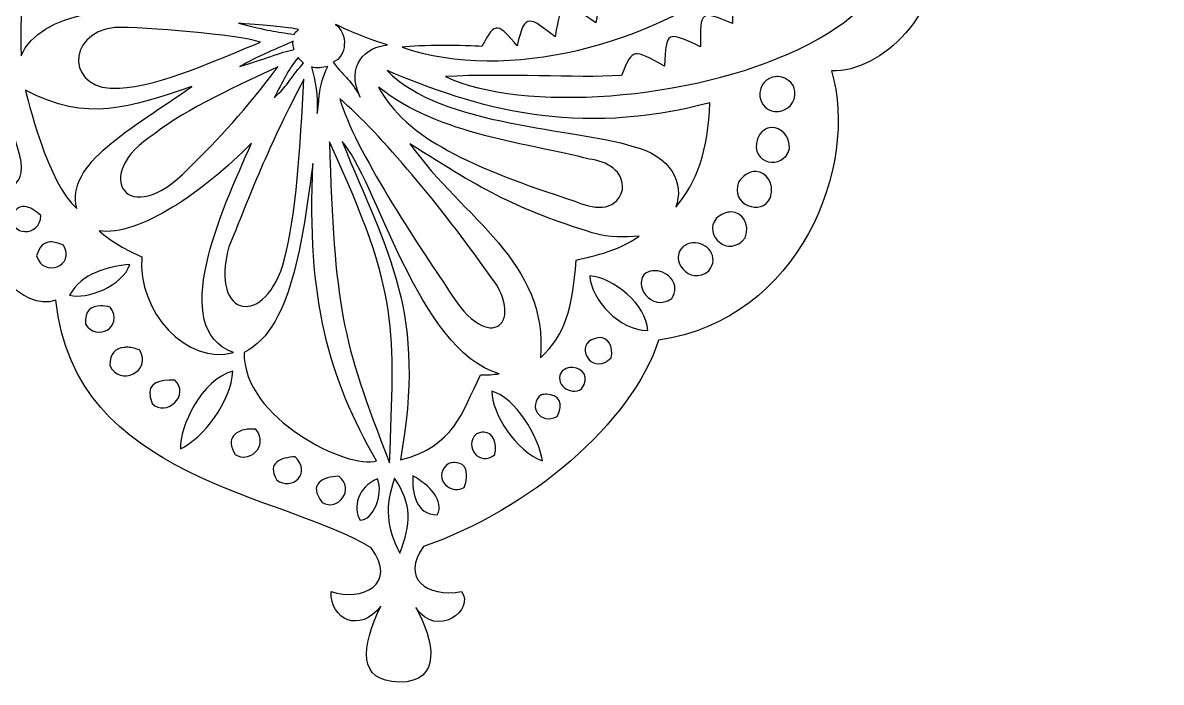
# Model space of a CAD drawing. Header units: centimetres. Extents: x -9.2 to 5.4, y -1.6 to 5.4.
# Drawn here: x -1.679 to 3.049, y -1.592 to 1.145 of the extents above; entities that cross this region are included whole.
import ezdxf

# ---------------------------------------------------------------- set-up
doc = ezdxf.new("R2010")
doc.units = ezdxf.units.CM
doc.header["$MEASUREMENT"] = 0
doc.layers.add('Layer 1', color=7, linetype='Continuous')

msp = doc.modelspace()

# ---------------------------------------------------------------- linework, layer by layer
at = {"layer": 'Layer 1', "color": 30}
for points, knots in [([(-4.03735, 5.39947), (-4.30353, 5.39112), (-4.72335, 5.25012), (-4.54089, 4.9596), (-4.54089, 4.9596), (-5.67549, 5.02394), (-8.25363, 5.09812), (-8.56421, 3.62759), (-8.56421, 3.62759), (-8.6116, 2.92349), (-7.96926, 2.45696), (-7.2446, 2.66434), (-7.2446, 2.66434), (-7.57389, 1.867), (-6.67671, 1.05839), (-5.85058, 1.48777), (-5.85058, 1.48777), (-5.88851, 1.19295), (-5.62571, 0.94093), (-5.41898, 0.94703), (-5.41898, 0.94703), (-5.53361, 0.55261), (-5.28845, -0.08446), (-4.70047, -0.17084), (-4.70047, -0.17084), (-4.58965, -0.51265), (-4.16383, -0.87693), (-3.72482, -1.0266), (-3.72482, -1.0266), (-3.62879, -1.15918), (-3.7369, -1.24006), (-3.88191, -1.21429), (-3.88191, -1.21429), (-3.94084, -1.28712), (-3.77956, -1.41422), (-3.69257, -1.27961), (-3.69257, -1.27961), (-3.76767, -1.42011), (-3.80417, -1.58921), (-3.62312, -1.59049), (-3.62312, -1.59049), (-3.44936, -1.58537), (-3.46358, -1.44772), (-3.54705, -1.27464), (-3.54705, -1.27464), (-3.45917, -1.38791), (-3.33736, -1.33164), (-3.34034, -1.21429), (-3.34034, -1.21429), (-3.46691, -1.25705), (-3.62156, -1.18518), (-3.50653, -1.03239), (-3.50653, -1.03239), (-3.1448, -0.80904), (-2.2717, -0.75021), (-2.19767, -0.00464), (-2.19767, -0.00464), (-2.05517, -0.05379), (-1.88725, 0.15598), (-1.92399, 0.3203), (-1.92399, 0.3203), (-1.90352, 0.34316), (-1.88599, 0.36943), (-1.87025, 0.39802), (-1.87025, 0.39802), (-1.8543, 0.36878), (-1.83572, 0.34195), (-1.81485, 0.31864), (-1.81485, 0.31864), (-1.8516, 0.15433), (-1.68368, -0.05545), (-1.54118, -0.0063), (-1.54118, -0.0063), (-1.46714, -0.75186), (-0.59405, -0.81069), (-0.23231, -1.03404), (-0.23231, -1.03404), (-0.11729, -1.18683), (-0.27194, -1.2587), (-0.39851, -1.21594), (-0.39851, -1.21594), (-0.40149, -1.33329), (-0.27968, -1.38957), (-0.1918, -1.2763), (-0.1918, -1.2763), (-0.27527, -1.44937), (-0.28949, -1.58703), (-0.11573, -1.59214), (-0.11573, -1.59214), (0.06532, -1.59087), (0.02882, -1.42177), (-0.04628, -1.28126), (-0.04628, -1.28126), (0.04071, -1.41588), (0.20199, -1.28878), (0.14306, -1.21594), (0.14306, -1.21594), (-0.00194, -1.24171), (-0.11007, -1.16083), (-0.01403, -1.02825), (-0.01403, -1.02825), (0.42498, -0.87858), (0.85081, -0.5143), (0.96162, -0.17249), (0.96162, -0.17249), (1.5496, -0.08611), (1.79476, 0.55096), (1.68013, 0.94537), (1.68013, 0.94537), (1.88686, 0.93928), (2.14966, 1.19129), (2.11173, 1.48612), (2.11173, 1.48612), (2.93787, 1.05673), (3.83504, 1.86535), (3.50575, 2.66269), (3.50575, 2.66269), (4.23042, 2.45531), (4.87275, 2.92184), (4.82536, 3.62593), (4.82536, 3.62593), (4.51478, 5.09647), (1.93664, 5.02228), (0.80204, 4.95795), (0.80204, 4.95795), (0.99667, 5.26784), (0.50569, 5.4077), (0.24724, 5.39782), (0.24724, 5.39782), (-0.57676, 5.36799), (-1.2281, 4.88204), (-1.70737, 4.25267), (-1.70737, 4.25267), (-1.68794, 4.14874), (-1.70208, 4.03802), (-1.80245, 4.01041), (-1.80245, 4.01041), (-1.81518, 4.02717), (-1.82019, 4.04233), (-1.80824, 4.05754), (-1.80824, 4.05754), (-1.77783, 4.07428), (-1.78941, 4.10661), (-1.82643, 4.06332), (-1.82643, 4.06332), (-1.83653, 4.06904), (-1.85181, 4.07099), (-1.86695, 4.06746), (-1.86695, 4.06746), (-1.88372, 4.07283), (-1.90116, 4.07135), (-1.91242, 4.06498), (-1.91242, 4.06498), (-1.94944, 4.10827), (-1.96102, 4.07593), (-1.93061, 4.05919), (-1.93061, 4.05919), (-1.91866, 4.04399), (-1.92367, 4.02883), (-1.9364, 4.01206), (-1.9364, 4.01206), (-2.03677, 4.03967), (-2.05091, 4.15039), (-2.03148, 4.25432), (-2.03148, 4.25432), (-2.51075, 4.8837), (-3.16209, 5.36965), (-3.98609, 5.39947), (-3.98609, 5.39947), (-4.00224, 5.40009), (-4.01961, 5.40003), (-4.03735, 5.39947)], [0, 0, 0, 0, 0.0227273, 0.0227273, 0.0227273, 0.0227273, 0.0454545, 0.0454545, 0.0454545, 0.0454545, 0.0681818, 0.0681818, 0.0681818, 0.0681818, 0.0909091, 0.0909091, 0.0909091, 0.0909091, 0.1136364, 0.1136364, 0.1136364, 0.1136364, 0.1363636, 0.1363636, 0.1363636, 0.1363636, 0.1590909, 0.1590909, 0.1590909, 0.1590909, 0.1818182, 0.1818182, 0.1818182, 0.1818182, 0.2045455, 0.2045455, 0.2045455, 0.2045455, 0.2272727, 0.2272727, 0.2272727, 0.2272727, 0.25, 0.25, 0.25, 0.25, 0.2727273, 0.2727273, 0.2727273, 0.2727273, 0.2954545, 0.2954545, 0.2954545, 0.2954545, 0.3181818, 0.3181818, 0.3181818, 0.3181818, 0.3409091, 0.3409091, 0.3409091, 0.3409091, 0.3636364, 0.3636364, 0.3636364, 0.3636364, 0.3863636, 0.3863636, 0.3863636, 0.3863636, 0.4090909, 0.4090909, 0.4090909, 0.4090909, 0.4318182, 0.4318182, 0.4318182, 0.4318182, 0.4545455, 0.4545455, 0.4545455, 0.4545455, 0.4772727, 0.4772727, 0.4772727, 0.4772727, 0.5, 0.5, 0.5, 0.5, 0.5227273, 0.5227273, 0.5227273, 0.5227273, 0.5454545, 0.5454545, 0.5454545, 0.5454545, 0.5681818, 0.5681818, 0.5681818, 0.5681818, 0.5909091, 0.5909091, 0.5909091, 0.5909091, 0.6136364, 0.6136364, 0.6136364, 0.6136364, 0.6363636, 0.6363636, 0.6363636, 0.6363636, 0.6590909, 0.6590909, 0.6590909, 0.6590909, 0.6818182, 0.6818182, 0.6818182, 0.6818182, 0.7045455, 0.7045455, 0.7045455, 0.7045455, 0.7272727, 0.7272727, 0.7272727, 0.7272727, 0.75, 0.75, 0.75, 0.75, 0.7727273, 0.7727273, 0.7727273, 0.7727273, 0.7954545, 0.7954545, 0.7954545, 0.7954545, 0.8181818, 0.8181818, 0.8181818, 0.8181818, 0.8409091, 0.8409091, 0.8409091, 0.8409091, 0.8636364, 0.8636364, 0.8636364, 0.8636364, 0.8863636, 0.8863636, 0.8863636, 0.8863636, 0.9090909, 0.9090909, 0.9090909, 0.9090909, 0.9318182, 0.9318182, 0.9318182, 0.9318182, 0.9545455, 0.9545455, 0.9545455, 0.9545455, 1, 1, 1, 1]), ([(2.84016, 3.16705), (4.35157, 2.40979), (2.53917, 0.68045), (1.84136, 1.98469), (1.84136, 1.98469), (1.94479, 1.93636), (2.03216, 1.90959), (2.12826, 1.9111), (2.12826, 1.9111), (2.14827, 1.86996), (2.1663, 1.80211), (2.18036, 1.80114), (2.18036, 1.80114), (2.2382, 1.90278), (2.23972, 1.90284), (2.30603, 1.79287), (2.30603, 1.79287), (2.34465, 1.91039), (2.34116, 1.90993), (2.43088, 1.81106), (2.43088, 1.81106), (2.47743, 1.93578), (2.47796, 1.94074), (2.57971, 1.8309), (2.57971, 1.8309), (2.62107, 1.98361), (2.6183, 1.98434), (2.72937, 1.87059), (2.72937, 1.87059), (2.74654, 2.03359), (2.74059, 2.03154), (2.8815, 1.93591), (2.8815, 1.93591), (2.84812, 2.10165), (2.84257, 2.10136), (2.99643, 2.02934), (2.99643, 2.02934), (2.93215, 2.18354), (2.93173, 2.17683), (3.0758, 2.12608), (3.0758, 2.12608), (2.97807, 2.26989), (2.98439, 2.27007), (3.1403, 2.24266), (3.1403, 2.24266), (3.00131, 2.36536), (2.99952, 2.36511), (3.18081, 2.33278), (3.18081, 2.33278), (3.0204, 2.43737), (3.0197, 2.43626), (3.20644, 2.475), (3.20644, 2.475), (3.03286, 2.53342), (3.03073, 2.54934), (3.21471, 2.58496), (3.21471, 2.58496), (3.02999, 2.62381), (3.01646, 2.63177), (3.1742, 2.70485), (3.1742, 2.70485), (3.05021, 2.73273), (3.03268, 2.74817), (3.11632, 2.84707), (3.11632, 2.84707), (3.11369, 2.86153), (3.05976, 2.86106), (3.03281, 2.87931), (3.03281, 2.87931), (2.96076, 3.01289), (2.90958, 3.07393), (2.84016, 3.16705)], [0, 0, 0, 0, 0.0526316, 0.0526316, 0.0526316, 0.0526316, 0.1052632, 0.1052632, 0.1052632, 0.1052632, 0.1578947, 0.1578947, 0.1578947, 0.1578947, 0.2105263, 0.2105263, 0.2105263, 0.2105263, 0.2631579, 0.2631579, 0.2631579, 0.2631579, 0.3157895, 0.3157895, 0.3157895, 0.3157895, 0.3684211, 0.3684211, 0.3684211, 0.3684211, 0.4210526, 0.4210526, 0.4210526, 0.4210526, 0.4736842, 0.4736842, 0.4736842, 0.4736842, 0.5263158, 0.5263158, 0.5263158, 0.5263158, 0.5789474, 0.5789474, 0.5789474, 0.5789474, 0.6315789, 0.6315789, 0.6315789, 0.6315789, 0.6842105, 0.6842105, 0.6842105, 0.6842105, 0.7368421, 0.7368421, 0.7368421, 0.7368421, 0.7894737, 0.7894737, 0.7894737, 0.7894737, 0.8421053, 0.8421053, 0.8421053, 0.8421053, 0.8947368, 0.8947368, 0.8947368, 0.8947368, 1, 1, 1, 1]), ([(0.63833, 2.38901), (1.07883, 2.38341), (1.35933, 2.01346), (0.99552, 1.56632), (0.99552, 1.56632), (0.57692, 1.20807), (0.06175, 1.04354), (-0.45473, 1.3315), (-0.45473, 1.3315), (-0.2485, 1.30193), (-0.22786, 1.30496), (-0.04214, 1.37698), (-0.04214, 1.37698), (-0.01114, 1.32039), (0.01698, 1.29792), (0.04881, 1.2637), (0.04881, 1.2637), (0.11611, 1.40083), (0.08496, 1.41567), (0.20756, 1.30504), (0.20756, 1.30504), (0.27778, 1.43145), (0.19878, 1.46197), (0.36879, 1.38524), (0.36879, 1.38524), (0.3396, 1.51881), (0.34481, 1.51776), (0.45477, 1.45222), (0.45477, 1.45222), (0.42147, 1.56431), (0.43842, 1.58685), (0.54986, 1.5473), (0.54986, 1.5473), (0.5151, 1.68036), (0.5704, 1.65497), (0.68132, 1.63246), (0.68132, 1.63246), (0.57721, 1.75736), (0.65446, 1.70849), (0.77806, 1.71349), (0.77806, 1.71349), (0.64696, 1.78901), (0.70622, 1.77906), (0.81858, 1.78047), (0.81858, 1.78047), (0.70998, 1.87722), (0.77919, 1.84685), (0.89217, 1.84496), (0.89217, 1.84496), (0.79896, 1.90805), (0.76956, 1.90405), (0.90291, 1.95327), (0.90291, 1.95327), (0.76798, 2.02547), (0.80461, 1.99086), (0.93102, 2.06572), (0.93102, 2.06572), (0.73959, 2.11745), (0.78359, 2.06315), (0.90126, 2.17403), (0.90126, 2.17403), (0.73781, 2.18086), (0.73834, 2.14339), (0.83842, 2.27325), (0.83842, 2.27325), (0.76905, 2.26907), (0.71995, 2.28188), (0.65073, 2.2625), (0.65073, 2.2625), (0.58445, 2.33089), (0.55978, 2.34282), (0.44155, 2.36834), (0.44155, 2.36834), (0.5096, 2.38326), (0.5754, 2.38981), (0.63833, 2.38901)], [0, 0, 0, 0, 0.05, 0.05, 0.05, 0.05, 0.1, 0.1, 0.1, 0.1, 0.15, 0.15, 0.15, 0.15, 0.2, 0.2, 0.2, 0.2, 0.25, 0.25, 0.25, 0.25, 0.3, 0.3, 0.3, 0.3, 0.35, 0.35, 0.35, 0.35, 0.4, 0.4, 0.4, 0.4, 0.45, 0.45, 0.45, 0.45, 0.5, 0.5, 0.5, 0.5, 0.55, 0.55, 0.55, 0.55, 0.6, 0.6, 0.6, 0.6, 0.65, 0.65, 0.65, 0.65, 0.7, 0.7, 0.7, 0.7, 0.75, 0.75, 0.75, 0.75, 0.8, 0.8, 0.8, 0.8, 0.85, 0.85, 0.85, 0.85, 0.9, 0.9, 0.9, 0.9, 1, 1, 1, 1]), ([(1.10714, 2.34105), (2.31416, 1.70131), (0.77073, 0.74571), (-0.10333, 1.04377), (-0.10333, 1.04377), (-0.03333, 1.05335), (0.16642, 1.05301), (0.22823, 1.04707), (0.22823, 1.04707), (0.28403, 1.16145), (0.30034, 1.13534), (0.37457, 1.04955), (0.37457, 1.04955), (0.40652, 1.1998), (0.42979, 1.1621), (0.5325, 1.08676), (0.5325, 1.08676), (0.55615, 1.24811), (0.57297, 1.2357), (0.70117, 1.14464), (0.70117, 1.14464), (0.73251, 1.32335), (0.69893, 1.29841), (0.84256, 1.20169), (0.84256, 1.20169), (0.81384, 1.40133), (0.81576, 1.34354), (0.95748, 1.27858), (0.95748, 1.27858), (0.92224, 1.43185), (0.92364, 1.3992), (1.04347, 1.33315), (1.04347, 1.33315), (1.00234, 1.47522), (1.02394, 1.46539), (1.14765, 1.41418), (1.14765, 1.41418), (1.07123, 1.60318), (1.11692, 1.52292), (1.23447, 1.51506), (1.23447, 1.51506), (1.15131, 1.66929), (1.17435, 1.62301), (1.30888, 1.62172), (1.30888, 1.62172), (1.22002, 1.73132), (1.23112, 1.73733), (1.36511, 1.75235), (1.36511, 1.75235), (1.22216, 1.84774), (1.22751, 1.8275), (1.38412, 1.86563), (1.38412, 1.86563), (1.25239, 1.92656), (1.19373, 1.9265), (1.3742, 1.96237), (1.3742, 1.96237), (1.26329, 2.02118), (1.2207, 2.0096), (1.34526, 2.07895), (1.34526, 2.07895), (1.26436, 2.11866), (1.2432, 2.13493), (1.19313, 2.15006), (1.19313, 2.15006), (1.16962, 2.2294), (1.13875, 2.27158), (1.10714, 2.34105)], [0, 0, 0, 0, 0.0555556, 0.0555556, 0.0555556, 0.0555556, 0.1111111, 0.1111111, 0.1111111, 0.1111111, 0.1666667, 0.1666667, 0.1666667, 0.1666667, 0.2222222, 0.2222222, 0.2222222, 0.2222222, 0.2777778, 0.2777778, 0.2777778, 0.2777778, 0.3333333, 0.3333333, 0.3333333, 0.3333333, 0.3888889, 0.3888889, 0.3888889, 0.3888889, 0.4444444, 0.4444444, 0.4444444, 0.4444444, 0.5, 0.5, 0.5, 0.5, 0.5555556, 0.5555556, 0.5555556, 0.5555556, 0.6111111, 0.6111111, 0.6111111, 0.6111111, 0.6666667, 0.6666667, 0.6666667, 0.6666667, 0.7222222, 0.7222222, 0.7222222, 0.7222222, 0.7777778, 0.7777778, 0.7777778, 0.7777778, 0.8333333, 0.8333333, 0.8333333, 0.8333333, 0.8888889, 0.8888889, 0.8888889, 0.8888889, 1, 1, 1, 1]), ([(1.50319, 2.13931), (2.87577, 1.12006), (0.71568, 0.62267), (0.07609, 0.92222), (0.07609, 0.92222), (0.32805, 0.93634), (0.61426, 0.9153), (0.807, 0.92636), (0.807, 0.92636), (0.85397, 1.04163), (0.85624, 1.03735), (0.98642, 0.96522), (0.98642, 0.96522), (0.99449, 1.11287), (0.99326, 1.11077), (1.13525, 1.04625), (1.13525, 1.04625), (1.13454, 1.19733), (1.13619, 1.19687), (1.26837, 1.14299), (1.26837, 1.14299), (1.26619, 1.2784), (1.26124, 1.28219), (1.4081, 1.21575), (1.4081, 1.21575), (1.37144, 1.36908), (1.37311, 1.36742), (1.52717, 1.30918), (1.52717, 1.30918), (1.47838, 1.45441), (1.47834, 1.45346), (1.61977, 1.41666), (1.61977, 1.41666), (1.5493, 1.52993), (1.54485, 1.52997), (1.68839, 1.5225), (1.68839, 1.5225), (1.59994, 1.61759), (1.59798, 1.61559), (1.75123, 1.62502), (1.75123, 1.62502), (1.64671, 1.69494), (1.64202, 1.69333), (1.74049, 1.75649), (1.74049, 1.75649), (1.62458, 1.79152), (1.62511, 1.79441), (1.72974, 1.83173), (1.72974, 1.83173), (1.70215, 1.8429), (1.67607, 1.88555), (1.64954, 1.88547), (1.64954, 1.88547), (1.58731, 2.01526), (1.55485, 2.03724), (1.50319, 2.13931)], [0, 0, 0, 0, 0.0666667, 0.0666667, 0.0666667, 0.0666667, 0.1333333, 0.1333333, 0.1333333, 0.1333333, 0.2, 0.2, 0.2, 0.2, 0.2666667, 0.2666667, 0.2666667, 0.2666667, 0.3333333, 0.3333333, 0.3333333, 0.3333333, 0.4, 0.4, 0.4, 0.4, 0.4666667, 0.4666667, 0.4666667, 0.4666667, 0.5333333, 0.5333333, 0.5333333, 0.5333333, 0.6, 0.6, 0.6, 0.6, 0.6666667, 0.6666667, 0.6666667, 0.6666667, 0.7333333, 0.7333333, 0.7333333, 0.7333333, 0.8, 0.8, 0.8, 0.8, 0.8666667, 0.8666667, 0.8666667, 0.8666667, 1, 1, 1, 1]), ([(-1.59657, 1.62337), (-1.59222, 1.42642), (-1.25355, 1.29072), (-1.01036, 1.19921), (-1.01036, 1.19921), (-1.26399, 1.22573), (-1.60958, 1.19178), (-1.68587, 1.00821), (-1.68587, 1.00821), (-1.69347, 1.23687), (-1.67076, 1.37162), (-1.59657, 1.62337)], [0, 0, 0, 0, 0.25, 0.25, 0.25, 0.25, 0.5, 0.5, 0.5, 0.5, 1, 1, 1, 1]), ([(-1.76524, 1.24882), (-1.78448, 0.97815), (-1.74331, 0.76331), (-1.6991, 0.62374), (-1.6991, 0.62374), (-1.64231, 0.46116), (-1.76039, 0.4095), (-1.81072, 0.5609), (-1.81072, 0.5609), (-1.77631, 0.71255), (-1.78096, 0.89596), (-1.81981, 1.07436), (-1.81981, 1.07436), (-1.81987, 1.07462), (-1.81976, 1.07492), (-1.81981, 1.07519), (-1.81981, 1.07519), (-1.80725, 1.13346), (-1.78938, 1.19197), (-1.76524, 1.24882)], [0, 0, 0, 0, 0.1666667, 0.1666667, 0.1666667, 0.1666667, 0.3333333, 0.3333333, 0.3333333, 0.3333333, 0.5, 0.5, 0.5, 0.5, 0.6666667, 0.6666667, 0.6666667, 0.6666667, 1, 1, 1, 1]), ([(-0.78298, 1.14381), (-0.64425, 1.1308), (-0.6149, 1.13241), (-0.53328, 1.11818), (-0.53328, 1.11818), (-0.54134, 1.10788), (-0.5484, 1.10961), (-0.5523, 1.09668), (-0.5523, 1.09668), (-0.6326, 1.11002), (-0.6566, 1.1111), (-0.78298, 1.14381)], [0, 0, 0, 0, 0.25, 0.25, 0.25, 0.25, 0.5, 0.5, 0.5, 0.5, 1, 1, 1, 1]), ([(-0.38032, 1.13885), (-0.32169, 1.11033), (-0.26418, 1.08602), (-0.16451, 1.05369), (-0.16451, 1.05369), (-0.25262, 1.04609), (-0.34085, 0.96927), (-0.27696, 0.83706), (-0.27696, 0.83706), (-0.31769, 0.90972), (-0.336, 0.91384), (-0.39024, 0.98175), (-0.39024, 0.98175), (-0.332, 1.00505), (-0.32691, 1.09896), (-0.38032, 1.13885)], [0, 0, 0, 0, 0.2, 0.2, 0.2, 0.2, 0.4, 0.4, 0.4, 0.4, 0.6, 0.6, 0.6, 0.6, 1, 1, 1, 1]), ([(-1.29726, 1.12645), (-1.1749, 1.12764), (-0.78605, 1.09624), (-0.6912, 1.06526), (-0.6912, 1.06526), (-0.84216, 1.00374), (-1.12142, 0.87733), (-1.27742, 0.87427), (-1.27742, 0.87427), (-1.49227, 0.85437), (-1.50741, 1.10023), (-1.29726, 1.12645)], [0, 0, 0, 0, 0.25, 0.25, 0.25, 0.25, 0.5, 0.5, 0.5, 0.5, 1, 1, 1, 1]), ([(-0.5556, 1.0694), (-0.5598, 1.05448), (-0.55466, 1.04927), (-0.5523, 1.03467), (-0.5523, 1.03467), (-0.60767, 1.02291), (-0.67756, 0.99404), (-0.77719, 0.96356), (-0.77719, 0.96356), (-0.70659, 1.00591), (-0.61387, 1.04122), (-0.5556, 1.0694)], [0, 0, 0, 0, 0.25, 0.25, 0.25, 0.25, 0.5, 0.5, 0.5, 0.5, 1, 1, 1, 1]), ([(-0.53493, 1.00077), (-0.52841, 0.99204), (-0.52142, 0.9839), (-0.51261, 0.97762), (-0.51261, 0.97762), (-0.55879, 0.93048), (-0.57679, 0.885), (-0.63498, 0.83375), (-0.63498, 0.83375), (-0.59895, 0.89961), (-0.57873, 0.95035), (-0.53493, 1.00077)], [0, 0, 0, 0, 0.25, 0.25, 0.25, 0.25, 0.5, 0.5, 0.5, 0.5, 1, 1, 1, 1]), ([(-0.6201, 0.96191), (-0.75009, 0.78727), (-0.86378, 0.66374), (-0.99217, 0.5394), (-0.99217, 0.5394), (-1.24086, 0.27568), (-1.40582, 0.51564), (-1.12942, 0.68575), (-1.12942, 0.68575), (-1.00686, 0.78544), (-0.7661, 0.89417), (-0.6201, 0.96191)], [0, 0, 0, 0, 0.25, 0.25, 0.25, 0.25, 0.5, 0.5, 0.5, 0.5, 1, 1, 1, 1]), ([(-0.41256, 0.96439), (-0.45503, 0.87089), (-0.44328, 0.846), (-0.45556, 0.76926), (-0.45556, 0.76926), (-0.45441, 0.84909), (-0.46277, 0.90096), (-0.47954, 0.96274), (-0.47954, 0.96274), (-0.45677, 0.95468), (-0.43482, 0.96047), (-0.41256, 0.96439)], [0, 0, 0, 0, 0.25, 0.25, 0.25, 0.25, 0.5, 0.5, 0.5, 0.5, 1, 1, 1, 1]), ([(-0.16617, 0.94703), (0.20495, 0.79017), (0.6185, 0.66651), (1.17411, 0.81308), (1.17411, 0.81308), (1.16953, 0.61683), (1.11952, 0.48003), (1.03273, 0.38065), (1.03273, 0.38065), (1.06924, 0.47531), (1.01799, 0.5941), (0.85082, 0.63366), (0.85082, 0.63366), (0.62542, 0.70739), (0.06094, 0.71244), (-0.16617, 0.94703)], [0, 0, 0, 0, 0.2, 0.2, 0.2, 0.2, 0.4, 0.4, 0.4, 0.4, 0.6, 0.6, 0.6, 0.6, 1, 1, 1, 1]), ([(-0.51095, 0.91147), (-0.5269, 0.62611), (-0.54331, 0.34656), (-0.59198, 0.16485), (-0.59198, 0.16485), (-0.66599, -0.12269), (-0.90465, -0.08662), (-0.82267, 0.21529), (-0.82267, 0.21529), (-0.72006, 0.47023), (-0.65198, 0.64613), (-0.51095, 0.91147)], [0, 0, 0, 0, 0.25, 0.25, 0.25, 0.25, 0.5, 0.5, 0.5, 0.5, 1, 1, 1, 1]), ([(1.45854, 0.92222), (1.48349, 0.92087), (1.5086, 0.90647), (1.52386, 0.87923), (1.52386, 0.87923), (1.55633, 0.77598), (1.40354, 0.73095), (1.38164, 0.83871), (1.38164, 0.83871), (1.37894, 0.88882), (1.41155, 0.91822), (1.44779, 0.9214), (1.44779, 0.9214), (1.45131, 0.92171), (1.45497, 0.92242), (1.45854, 0.92222)], [0, 0, 0, 0, 0.2, 0.2, 0.2, 0.2, 0.4, 0.4, 0.4, 0.4, 0.6, 0.6, 0.6, 0.6, 1, 1, 1, 1]), ([(-0.97728, 0.88088), (-1.22556, 0.70497), (-1.50335, 0.56117), (-1.45436, 0.37487), (-1.45436, 0.37487), (-1.57402, 0.47128), (-1.66348, 0.84674), (-1.66768, 0.86517), (-1.66768, 0.86517), (-1.41055, 0.7306), (-1.23607, 0.79361), (-0.97728, 0.88088)], [0, 0, 0, 0, 0.25, 0.25, 0.25, 0.25, 0.5, 0.5, 0.5, 0.5, 1, 1, 1, 1]), ([(-0.20089, 0.8784), (0.04889, 0.67699), (0.42943, 0.64539), (0.67388, 0.57909), (0.67388, 0.57909), (0.74582, 0.57147), (0.81913, 0.53075), (0.81196, 0.45176), (0.81196, 0.45176), (0.78041, 0.35138), (0.68537, 0.37572), (0.61435, 0.40463), (0.61435, 0.40463), (0.18573, 0.54348), (-0.09028, 0.66723), (-0.20089, 0.8784)], [0, 0, 0, 0, 0.2, 0.2, 0.2, 0.2, 0.4, 0.4, 0.4, 0.4, 0.6, 0.6, 0.6, 0.6, 1, 1, 1, 1]), ([(-0.36213, 0.83045), (-0.19403, 0.68483), (0.06652, 0.37365), (0.25386, 0.10532), (0.25386, 0.10532), (0.4185, -0.09049), (0.26393, -0.25229), (0.08932, 0.03587), (0.08932, 0.03587), (-0.03131, 0.21642), (-0.30374, 0.62024), (-0.36213, 0.83045)], [0, 0, 0, 0, 0.25, 0.25, 0.25, 0.25, 0.5, 0.5, 0.5, 0.5, 1, 1, 1, 1]), ([(1.43125, 0.71056), (1.46887, 0.71204), (1.50678, 0.67624), (1.50567, 0.62291), (1.50567, 0.62291), (1.4801, 0.52897), (1.33883, 0.5588), (1.37255, 0.66343), (1.37255, 0.66343), (1.38596, 0.69526), (1.40868, 0.70967), (1.43125, 0.71056)], [0, 0, 0, 0, 0.25, 0.25, 0.25, 0.25, 0.5, 0.5, 0.5, 0.5, 1, 1, 1, 1]), ([(-0.72841, 0.64606), (-0.85583, 0.36253), (-1.0772, -0.12473), (-0.80365, -0.22375), (-0.80365, -0.22375), (-0.99455, -0.27763), (-1.20388, -0.05514), (-1.18481, 0.17395), (-1.18481, 0.17395), (-1.24741, 0.20167), (-1.31007, 0.23619), (-1.36175, 0.28144), (-1.36175, 0.28144), (-1.19872, 0.25681), (-0.9227, 0.44636), (-0.72841, 0.64606)], [0, 0, 0, 0, 0.2, 0.2, 0.2, 0.2, 0.4, 0.4, 0.4, 0.4, 0.6, 0.6, 0.6, 0.6, 1, 1, 1, 1]), ([(-0.40512, 0.65103), (-0.10797, 0.01097), (-0.13683, -0.1297), (-0.15542, -0.68099), (-0.15542, -0.68099), (-0.35655, -0.16874), (-0.38361, -0.03298), (-0.40512, 0.65103)], [0, 0, 0, 0, 0.3333333, 0.3333333, 0.3333333, 0.3333333, 1, 1, 1, 1]), ([(-0.35303, 0.65268), (-0.21612, 0.50979), (-0.03643, -0.21848), (0.30016, -0.3114), (0.30016, -0.3114), (0.27277, -0.31483), (0.2535, -0.31778), (0.22244, -0.31636), (0.22244, -0.31636), (0.14191, -0.47811), (0.11634, -0.60925), (-0.11077, -0.66941), (-0.11077, -0.66941), (-0.00039, -0.05893), (-0.15969, 0.18278), (-0.35303, 0.65268)], [0, 0, 0, 0, 0.2, 0.2, 0.2, 0.2, 0.4, 0.4, 0.4, 0.4, 0.6, 0.6, 0.6, 0.6, 1, 1, 1, 1]), ([(-0.07108, 0.64358), (0.2422, 0.44267), (0.37894, 0.36922), (0.68629, 0.27399), (0.68629, 0.27399), (0.76207, 0.25021), (0.82153, 0.25557), (0.88059, 0.25994), (0.88059, 0.25994), (0.79336, 0.19369), (0.6643, 0.17203), (0.61931, 0.15989), (0.61931, 0.15989), (0.60299, -0.04473), (0.57468, -0.1465), (0.47131, -0.24608), (0.47131, -0.24608), (0.50401, 0.15861), (0.15269, 0.32856), (-0.07108, 0.64358)], [0, 0, 0, 0, 0.1666667, 0.1666667, 0.1666667, 0.1666667, 0.3333333, 0.3333333, 0.3333333, 0.3333333, 0.5, 0.5, 0.5, 0.5, 0.6666667, 0.6666667, 0.6666667, 0.6666667, 1, 1, 1, 1]), ([(-0.47375, 0.56173), (-0.50063, -0.00313), (-0.40685, -0.3316), (-0.20999, -0.67272), (-0.20999, -0.67272), (-0.32225, -0.71254), (-0.76598, -0.49694), (-0.75983, -0.22293), (-0.75983, -0.22293), (-0.54824, -0.12257), (-0.51157, 0.30692), (-0.47375, 0.56173)], [0, 0, 0, 0, 0.25, 0.25, 0.25, 0.25, 0.5, 0.5, 0.5, 0.5, 1, 1, 1, 1]), ([(1.35684, 0.52783), (1.36003, 0.52812), (1.36364, 0.52801), (1.36676, 0.52783), (1.36676, 0.52783), (1.4084, 0.52539), (1.44303, 0.48187), (1.42629, 0.41952), (1.42629, 0.41952), (1.39141, 0.33815), (1.25616, 0.39173), (1.294, 0.48318), (1.294, 0.48318), (1.31155, 0.51172), (1.33452, 0.52578), (1.35684, 0.52783)], [0, 0, 0, 0, 0.2, 0.2, 0.2, 0.2, 0.4, 0.4, 0.4, 0.4, 0.6, 0.6, 0.6, 0.6, 1, 1, 1, 1]), ([(-1.67099, 0.38314), (-1.64916, 0.38136), (-1.62604, 0.36428), (-1.60319, 0.3451), (-1.60319, 0.3451), (-1.60727, 0.25408), (-1.73694, 0.25715), (-1.72225, 0.35006), (-1.72225, 0.35006), (-1.70878, 0.37079), (-1.69482, 0.38049), (-1.68008, 0.38231), (-1.68008, 0.38231), (-1.67701, 0.38269), (-1.6741, 0.38339), (-1.67099, 0.38314)], [0, 0, 0, 0, 0.2, 0.2, 0.2, 0.2, 0.4, 0.4, 0.4, 0.4, 0.6, 0.6, 0.6, 0.6, 1, 1, 1, 1]), ([(1.26424, 0.35998), (1.30878, 0.35826), (1.34311, 0.31306), (1.32129, 0.2525), (1.32129, 0.2525), (1.25361, 0.16499), (1.14458, 0.26463), (1.2014, 0.3327), (1.2014, 0.3327), (1.22134, 0.35237), (1.24399, 0.36077), (1.26424, 0.35998)], [0, 0, 0, 0, 0.25, 0.25, 0.25, 0.25, 0.5, 0.5, 0.5, 0.5, 1, 1, 1, 1]), ([(-1.5635, 0.23596), (-1.54779, 0.23619), (-1.53, 0.23054), (-1.50976, 0.2219), (-1.50976, 0.2219), (-1.45857, 0.13684), (-1.59321, 0.08373), (-1.62138, 0.17808), (-1.62138, 0.17808), (-1.60955, 0.21948), (-1.58968, 0.23558), (-1.5635, 0.23596)], [0, 0, 0, 0, 0.25, 0.25, 0.25, 0.25, 0.5, 0.5, 0.5, 0.5, 1, 1, 1, 1]), ([(1.10383, 0.23183), (1.1623, 0.23624), (1.21748, 0.17346), (1.16998, 0.11524), (1.16998, 0.11524), (1.08729, 0.0511), (1.00324, 0.16346), (1.06414, 0.21694), (1.06414, 0.21694), (1.07678, 0.22597), (1.09034, 0.23081), (1.10383, 0.23183)], [0, 0, 0, 0, 0.25, 0.25, 0.25, 0.25, 0.5, 0.5, 0.5, 0.5, 1, 1, 1, 1]), ([(-1.2336, 0.14253), (-1.26342, 0.0538), (-1.41363, -0.00639), (-1.48412, 0.0152), (-1.48412, 0.0152), (-1.43301, 0.10773), (-1.3299, 0.13093), (-1.2336, 0.14253)], [0, 0, 0, 0, 0.3333333, 0.3333333, 0.3333333, 0.3333333, 1, 1, 1, 1]), ([(0.67554, 0.0954), (0.77359, 0.08644), (0.91144, -0.02283), (0.91697, -0.13198), (0.91697, -0.13198), (0.80081, -0.13239), (0.68053, -0.00445), (0.67554, 0.0954)], [0, 0, 0, 0, 0.3333333, 0.3333333, 0.3333333, 0.3333333, 1, 1, 1, 1]), ([(0.94756, 0.11607), (1.00414, 0.1145), (1.05497, 0.05633), (1.01619, 0.00114), (1.01619, 0.00114), (0.93212, -0.06002), (0.8489, 0.06261), (0.91036, 0.1078), (0.91036, 0.1078), (0.91873, 0.11174), (0.92731, 0.1143), (0.93599, 0.11524), (0.93599, 0.11524), (0.93978, 0.11566), (0.94379, 0.11618), (0.94756, 0.11607)], [0, 0, 0, 0, 0.2, 0.2, 0.2, 0.2, 0.4, 0.4, 0.4, 0.4, 0.6, 0.6, 0.6, 0.6, 1, 1, 1, 1]), ([(-1.35597, -0.02945), (-1.34312, -0.02932), (-1.32936, -0.03157), (-1.31545, -0.03524), (-1.31545, -0.03524), (-1.2568, -0.12105), (-1.3743, -0.17862), (-1.41798, -0.10552), (-1.41798, -0.10552), (-1.42399, -0.05011), (-1.3945, -0.02984), (-1.35597, -0.02945)], [0, 0, 0, 0, 0.25, 0.25, 0.25, 0.25, 0.5, 0.5, 0.5, 0.5, 1, 1, 1, 1]), ([(0.71357, -0.16174), (0.75162, -0.15949), (0.77487, -0.19688), (0.76483, -0.24608), (0.76483, -0.24608), (0.6922, -0.31425), (0.6262, -0.22117), (0.6714, -0.17828), (0.6714, -0.17828), (0.68675, -0.16771), (0.70089, -0.16249), (0.71357, -0.16174)], [0, 0, 0, 0, 0.25, 0.25, 0.25, 0.25, 0.5, 0.5, 0.5, 0.5, 1, 1, 1, 1]), ([(-1.24269, -0.20143), (-1.22667, -0.2023), (-1.20966, -0.20703), (-1.19308, -0.21383), (-1.19308, -0.21383), (-1.14013, -0.30065), (-1.27793, -0.36833), (-1.31711, -0.27667), (-1.31711, -0.27667), (-1.31751, -0.22641), (-1.29199, -0.20535), (-1.2584, -0.20226), (-1.2584, -0.20226), (-1.25336, -0.20179), (-1.24803, -0.20114), (-1.24269, -0.20143)], [0, 0, 0, 0, 0.2, 0.2, 0.2, 0.2, 0.4, 0.4, 0.4, 0.4, 0.6, 0.6, 0.6, 0.6, 1, 1, 1, 1]), ([(-0.80696, -0.30147), (-0.81177, -0.42416), (-0.93238, -0.58333), (-1.02441, -0.62311), (-1.02441, -0.62311), (-1.02743, -0.53073), (-0.93626, -0.3357), (-0.80696, -0.30147)], [0, 0, 0, 0, 0.3333333, 0.3333333, 0.3333333, 0.3333333, 1, 1, 1, 1]), ([(0.59451, -0.28576), (0.59808, -0.28533), (0.60178, -0.28565), (0.60526, -0.28576), (0.60526, -0.28576), (0.64702, -0.28708), (0.6782, -0.32639), (0.64164, -0.37423), (0.64164, -0.37423), (0.59572, -0.40581), (0.52121, -0.35355), (0.56226, -0.29817), (0.56226, -0.29817), (0.57294, -0.29133), (0.58379, -0.28705), (0.59451, -0.28576)], [0, 0, 0, 0, 0.2, 0.2, 0.2, 0.2, 0.4, 0.4, 0.4, 0.4, 0.6, 0.6, 0.6, 0.6, 1, 1, 1, 1]), ([(-1.07154, -0.33785), (-1.06364, -0.33758), (-1.05564, -0.33747), (-1.04756, -0.33785), (-1.04756, -0.33785), (-0.98161, -0.39854), (-1.08248, -0.49483), (-1.14182, -0.43459), (-1.14182, -0.43459), (-1.17286, -0.36019), (-1.12682, -0.33977), (-1.07154, -0.33785)], [0, 0, 0, 0, 0.25, 0.25, 0.25, 0.25, 0.5, 0.5, 0.5, 0.5, 1, 1, 1, 1]), ([(0.26957, -0.38416), (0.36657, -0.40797), (0.46318, -0.57178), (0.47958, -0.67354), (0.47958, -0.67354), (0.36939, -0.63244), (0.26904, -0.47722), (0.26957, -0.38416)], [0, 0, 0, 0, 0.3333333, 0.3333333, 0.3333333, 0.3333333, 1, 1, 1, 1]), ([(0.49612, -0.39656), (0.54485, -0.39672), (0.57189, -0.43605), (0.53994, -0.48834), (0.53994, -0.48834), (0.47033, -0.52657), (0.41636, -0.44433), (0.47379, -0.39904), (0.47379, -0.39904), (0.48152, -0.39739), (0.48915, -0.39654), (0.49612, -0.39656)], [0, 0, 0, 0, 0.25, 0.25, 0.25, 0.25, 0.5, 0.5, 0.5, 0.5, 1, 1, 1, 1]), ([(-0.73668, -0.54125), (-0.7284, -0.5408), (-0.71964, -0.54127), (-0.71105, -0.54208), (-0.71105, -0.54208), (-0.65246, -0.61487), (-0.74384, -0.68522), (-0.79621, -0.64709), (-0.79621, -0.64709), (-0.83915, -0.579), (-0.79459, -0.54444), (-0.73668, -0.54125)], [0, 0, 0, 0, 0.25, 0.25, 0.25, 0.25, 0.5, 0.5, 0.5, 0.5, 1, 1, 1, 1]), ([(0.23649, -0.55448), (0.27622, -0.55548), (0.29106, -0.59923), (0.28197, -0.64709), (0.28197, -0.64709), (0.21731, -0.6996), (0.15012, -0.61295), (0.20507, -0.5611), (0.20507, -0.5611), (0.21691, -0.5563), (0.22733, -0.55425), (0.23649, -0.55448)], [0, 0, 0, 0, 0.25, 0.25, 0.25, 0.25, 0.5, 0.5, 0.5, 0.5, 1, 1, 1, 1]), ([(-0.54733, -0.65618), (-0.47818, -0.72638), (-0.55986, -0.79884), (-0.62423, -0.75292), (-0.62423, -0.75292), (-0.66655, -0.67848), (-0.60673, -0.65972), (-0.54733, -0.65618)], [0, 0, 0, 0, 0.3333333, 0.3333333, 0.3333333, 0.3333333, 1, 1, 1, 1]), ([(0.11495, -0.68016), (0.16561, -0.67951), (0.17549, -0.72807), (0.15464, -0.78351), (0.15464, -0.78351), (0.08191, -0.82017), (0.02217, -0.72805), (0.09097, -0.68347), (0.09097, -0.68347), (0.09992, -0.68124), (0.10772, -0.68025), (0.11495, -0.68016)], [0, 0, 0, 0, 0.25, 0.25, 0.25, 0.25, 0.5, 0.5, 0.5, 0.5, 1, 1, 1, 1]), ([(-0.36626, -0.73721), (-0.29759, -0.78965), (-0.36962, -0.88654), (-0.43571, -0.84552), (-0.43571, -0.84552), (-0.49592, -0.76862), (-0.433, -0.739), (-0.36626, -0.73721)], [0, 0, 0, 0, 0.3333333, 0.3333333, 0.3333333, 0.3333333, 1, 1, 1, 1]), ([(-0.20586, -0.74796), (-0.1784, -0.81566), (-0.22566, -0.91901), (-0.27696, -0.91994), (-0.27696, -0.91994), (-0.31001, -0.86697), (-0.28737, -0.78115), (-0.20586, -0.74796)], [0, 0, 0, 0, 0.3333333, 0.3333333, 0.3333333, 0.3333333, 1, 1, 1, 1]), ([(-0.13475, -0.74548), (-0.06077, -0.85508), (-0.06538, -0.93371), (-0.11325, -1.05636), (-0.11325, -1.05636), (-0.16879, -0.94855), (-0.17668, -0.86271), (-0.13475, -0.74548)], [0, 0, 0, 0, 0.3333333, 0.3333333, 0.3333333, 0.3333333, 1, 1, 1, 1]), ([(-0.05868, -0.73473), (0.00978, -0.7747), (0.07409, -0.83899), (0.04219, -0.89761), (0.04219, -0.89761), (-0.0465, -0.89587), (-0.06289, -0.80614), (-0.05868, -0.73473)], [0, 0, 0, 0, 0.3333333, 0.3333333, 0.3333333, 0.3333333, 1, 1, 1, 1])]:
    msp.add_open_spline(points, degree=3, knots=knots, dxfattribs=at)

doc.saveas('drawing.dxf')
